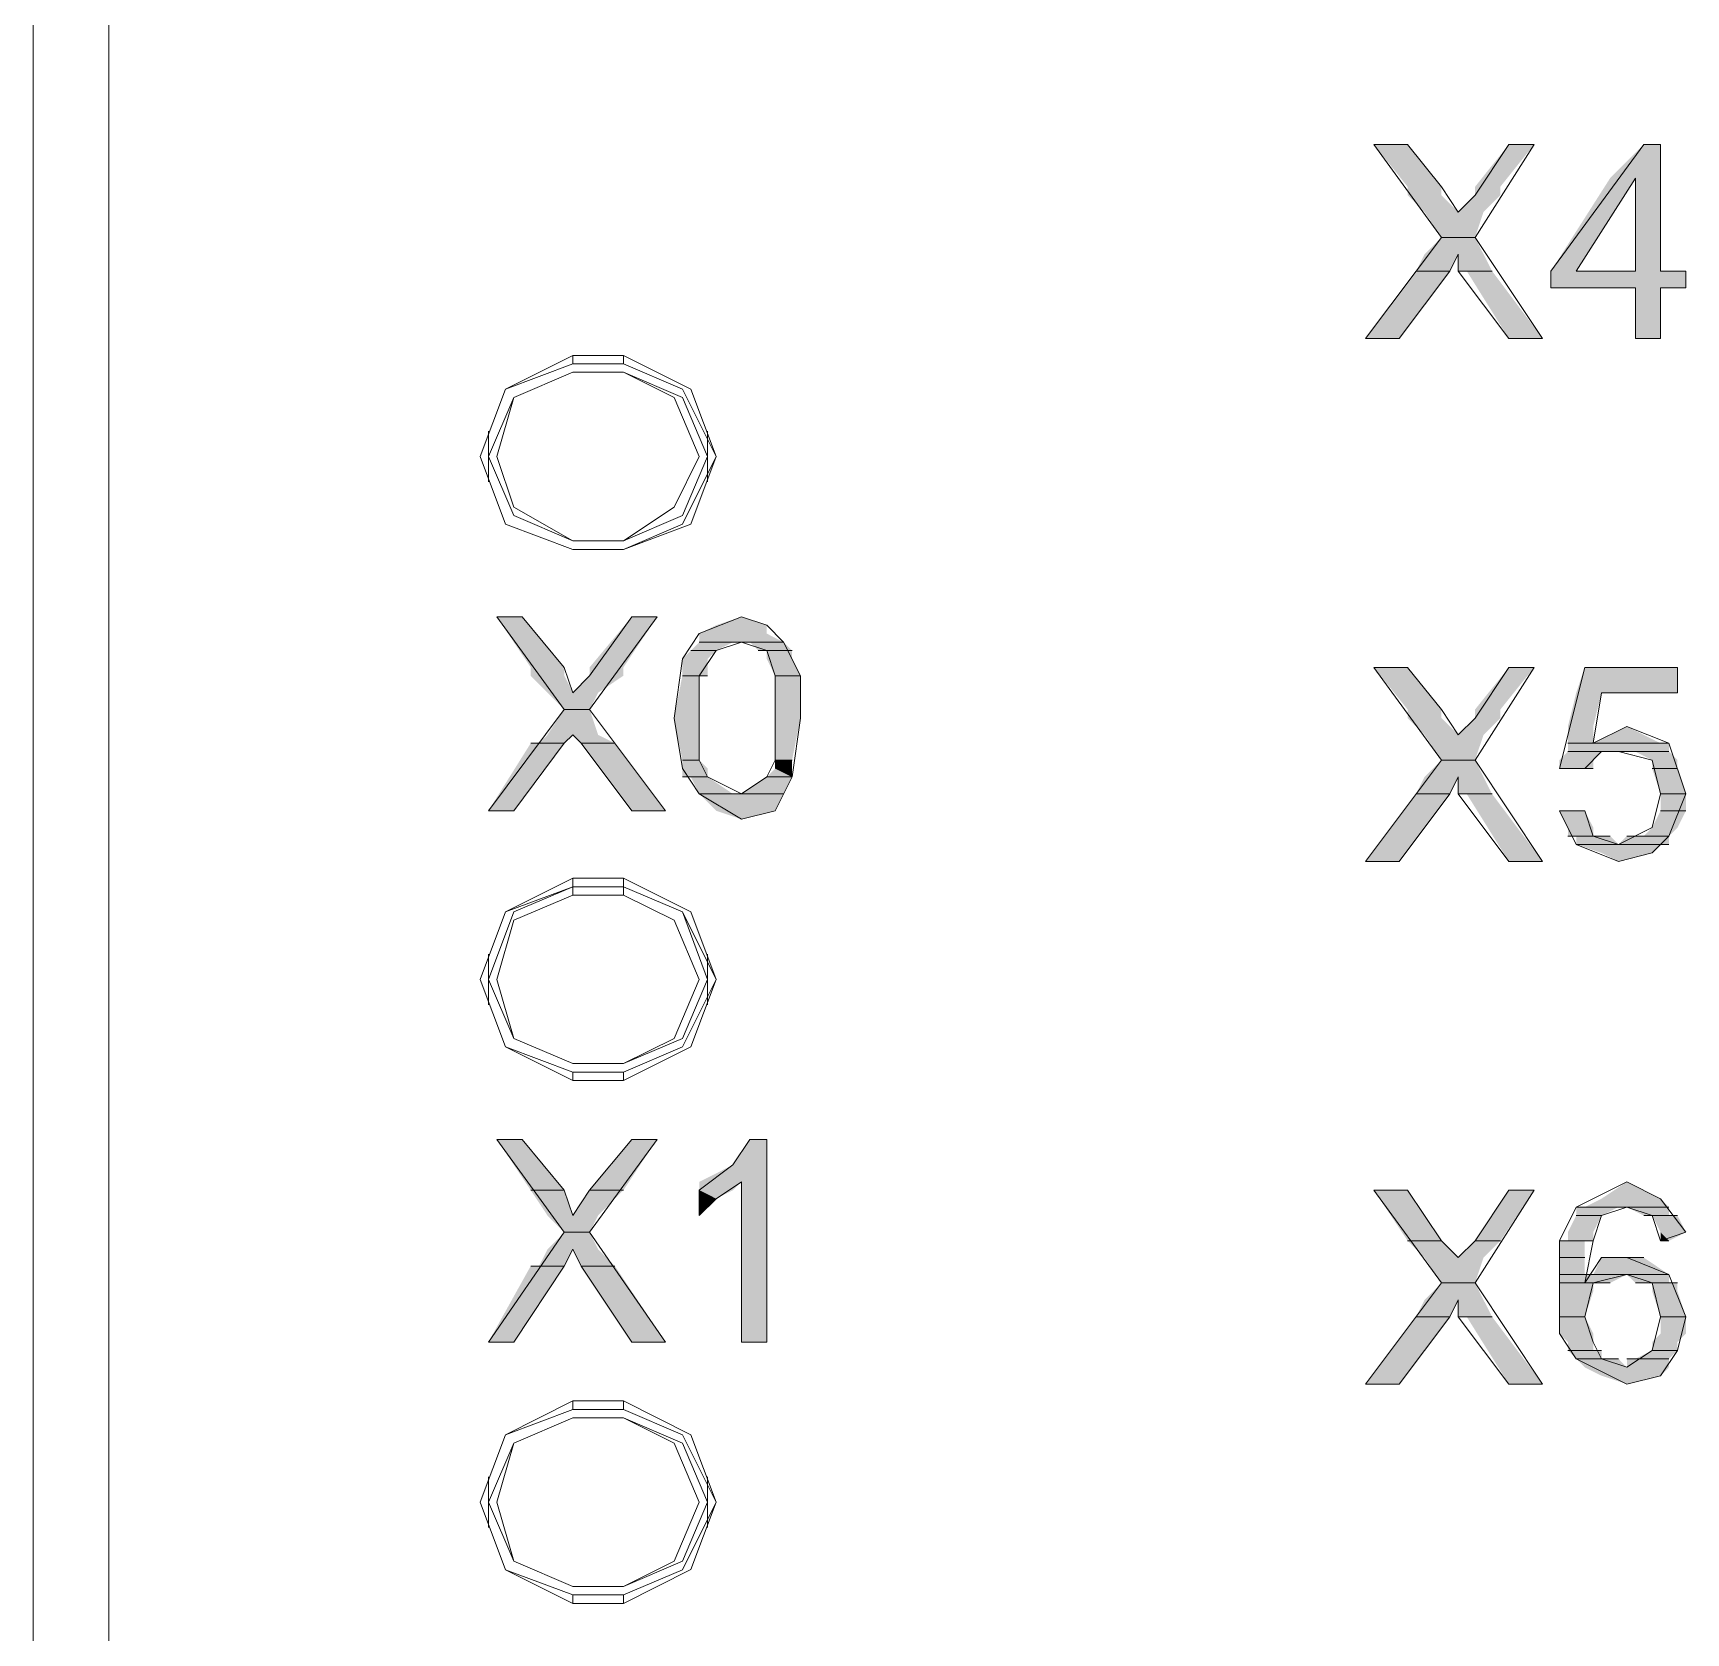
# Model space of a CAD drawing. Header units: millimetres. Extents: x -11 to 1219, y 0 to 1751.
# Drawn here: x 160.48 to 171.58, y 931.71 to 942.46 of the extents above; entities that cross this region are included whole.
import ezdxf

# ---------------------------------------------------------------- set-up
doc = ezdxf.new("R2010")
doc.units = ezdxf.units.MM
doc.header["$LTSCALE"] = 10
doc.layers.add('_MULTI_WIRE', color=9, linetype='CONTINUOUS')
doc.layers.add('PDF_Geometry', color=7, linetype='CONTINUOUS', true_color=0x151d1f)
doc.layers.add('PDF_Solid Fills', color=7, linetype='CONTINUOUS', true_color=0x070809)
doc.layers.get('_MULTI_WIRE').off()

# ---------------------------------------------------------------- blocks, each defined once
blk = doc.blocks.new('DVP-28SWS211R')
at = {"layer": 'PDF_Geometry', "color": 7, "lineweight": 9, "true_color": 0xffffff}
for p, q in [((0, 0), (0, -90.359)), ((-0.51, -0.453), (-0.51, -89.906)), ((8.498, -23), (8.724, -23)), ((8.724, -23), (8.498, -23)), ((8.724, -23), (8.498, -23)), ((8.498, -23), (8.951, -23.624)), ((8.951, -23.284), (8.724, -23)), ((9.177, -23.624), (9.574, -23)), ((9.404, -23), (9.177, -23.34)), ((9.404, -23), (9.574, -23)), ((9.574, -23), (9.404, -23)), ((9.574, -23), (9.404, -23)), ((10.311, -23), (9.687, -23.85)), ((10.311, -23), (10.424, -23)), ((10.424, -23), (10.311, -23)), ((10.424, -23), (10.311, -23)), ((10.424, -23.85), (10.424, -23)), ((9.064, -23.454), (8.951, -23.284)), ((9.857, -23.85), (10.254, -23.227)), ((10.254, -23.227), (10.254, -23.85)), ((9.177, -23.34), (9.064, -23.454)), ((8.951, -23.624), (8.441, -24.303)), ((8.951, -23.624), (9.177, -23.624)), ((9.177, -23.624), (8.951, -23.624)), ((8.951, -23.624), (9.177, -23.624)), ((9.177, -23.624), (8.951, -23.624)), ((9.631, -24.303), (9.177, -23.624)), ((9.008, -23.85), (9.064, -23.737)), ((9.064, -23.737), (9.064, -23.85)), ((8.668, -24.303), (9.008, -23.85)), ((8.781, -23.85), (9.008, -23.85)), ((9.008, -23.85), (8.781, -23.85)), ((8.781, -23.85), (9.008, -23.85)), ((9.008, -23.85), (8.781, -23.85)), ((9.064, -23.85), (9.291, -23.85)), ((9.291, -23.85), (9.064, -23.85)), ((9.064, -23.85), (9.291, -23.85)), ((9.291, -23.85), (9.064, -23.85)), ((9.064, -23.85), (9.404, -24.303)), ((9.687, -23.85), (9.687, -23.964)), ((9.857, -23.85), (10.254, -23.85)), ((10.254, -23.85), (9.857, -23.85)), ((10.254, -23.85), (9.857, -23.85)), ((10.424, -23.85), (10.594, -23.85)), ((10.594, -23.85), (10.424, -23.85)), ((10.594, -23.85), (10.424, -23.85)), ((10.594, -23.963), (10.594, -23.85)), ((9.687, -23.963), (10.254, -23.963)), ((10.254, -23.963), (9.687, -23.963)), ((9.687, -23.964), (10.254, -23.964)), ((10.254, -23.964), (10.254, -24.303)), ((10.424, -23.963), (10.594, -23.963)), ((10.594, -23.963), (10.424, -23.963)), ((10.424, -24.303), (10.424, -23.963)), ((10.424, -23.963), (10.594, -23.963)), ((8.441, -24.303), (8.668, -24.303)), ((8.668, -24.303), (8.441, -24.303)), ((8.441, -24.303), (8.668, -24.303)), ((9.404, -24.303), (9.631, -24.303)), ((9.631, -24.303), (9.404, -24.303)), ((9.404, -24.303), (9.631, -24.303)), ((10.254, -24.303), (10.424, -24.303)), ((10.424, -24.303), (10.254, -24.303)), ((10.254, -24.303), (10.424, -24.303)), ((2.663, -24.643), (3.116, -24.417)), ((3.116, -24.417), (3.116, -24.473)), ((3.116, -24.417), (3.456, -24.417)), ((3.456, -24.417), (3.456, -24.473)), ((3.909, -24.643), (3.456, -24.417)), ((3.116, -24.473), (2.663, -24.643)), ((2.719, -24.7), (3.116, -24.53)), ((3.116, -24.53), (2.719, -24.7)), ((3.456, -24.473), (3.116, -24.473)), ((3.116, -24.53), (3.116, -24.53)), ((3.116, -24.53), (3.456, -24.53)), ((3.456, -24.53), (3.116, -24.53)), ((3.456, -24.473), (3.852, -24.643)), ((3.456, -24.53), (3.456, -24.53)), ((3.456, -24.53), (3.796, -24.7)), ((3.852, -24.7), (3.456, -24.53)), ((2.493, -25.097), (2.663, -24.643)), ((2.663, -24.643), (2.493, -25.097)), ((3.852, -24.643), (4.079, -25.096)), ((4.079, -25.096), (3.909, -24.643)), ((2.719, -24.7), (2.549, -25.097)), ((2.606, -25.097), (2.719, -24.7)), ((3.796, -24.7), (3.966, -25.097)), ((4.022, -25.097), (3.852, -24.7)), ((2.549, -25.266), (2.549, -24.927)), ((4.022, -25.266), (4.022, -24.927)), ((2.663, -25.55), (2.493, -25.097)), ((2.493, -25.097), (2.663, -25.55)), ((2.549, -25.097), (2.719, -25.493)), ((2.719, -25.436), (2.606, -25.097)), ((3.966, -25.097), (3.796, -25.436)), ((4.079, -25.096), (3.852, -25.55)), ((3.852, -25.493), (4.022, -25.097)), ((3.909, -25.55), (4.079, -25.096)), ((3.116, -25.663), (2.719, -25.436)), ((2.719, -25.493), (3.116, -25.663)), ((3.796, -25.436), (3.456, -25.663)), ((3.456, -25.663), (3.852, -25.493)), ((3.116, -25.72), (2.663, -25.55)), ((2.663, -25.55), (3.116, -25.72)), ((3.852, -25.55), (3.456, -25.72)), ((3.456, -25.72), (3.909, -25.55)), ((3.116, -25.663), (3.116, -25.663)), ((3.456, -25.663), (3.116, -25.663)), ((3.116, -25.663), (3.456, -25.663)), ((3.116, -25.72), (3.116, -25.72)), ((3.456, -25.72), (3.116, -25.72)), ((3.116, -25.72), (3.456, -25.72)), ((3.456, -25.663), (3.456, -25.663)), ((3.456, -25.72), (3.456, -25.72)), ((2.606, -26.173), (2.776, -26.173)), ((2.776, -26.173), (2.606, -26.173)), ((2.776, -26.173), (2.606, -26.173)), ((2.606, -26.173), (3.059, -26.796)), ((3.059, -26.513), (2.776, -26.173)), ((3.229, -26.796), (3.682, -26.173)), ((3.512, -26.173), (3.229, -26.569)), ((3.512, -26.173), (3.682, -26.173)), ((3.682, -26.173), (3.512, -26.173)), ((3.682, -26.173), (3.512, -26.173)), ((4.249, -26.173), (3.966, -26.286)), ((4.419, -26.23), (4.249, -26.173)), ((3.966, -26.286), (3.852, -26.456)), ((4.532, -26.343), (4.419, -26.23)), ((3.909, -26.4), (4.079, -26.4)), ((4.079, -26.4), (3.909, -26.4)), ((3.909, -26.4), (4.079, -26.4)), ((4.079, -26.4), (3.909, -26.4)), ((3.966, -26.343), (4.192, -26.343)), ((4.192, -26.343), (3.966, -26.343)), ((3.966, -26.343), (4.249, -26.343)), ((4.192, -26.343), (3.966, -26.343)), ((3.966, -26.569), (4.079, -26.4)), ((4.079, -26.4), (4.249, -26.343)), ((4.249, -26.343), (4.192, -26.343)), ((4.249, -26.343), (4.532, -26.343)), ((4.532, -26.343), (4.249, -26.343)), ((4.249, -26.343), (4.532, -26.343)), ((4.532, -26.343), (4.249, -26.343)), ((4.249, -26.343), (4.419, -26.4)), ((4.362, -26.4), (4.589, -26.4)), ((4.589, -26.4), (4.362, -26.4)), ((4.362, -26.4), (4.589, -26.4)), ((4.589, -26.4), (4.362, -26.4)), ((4.419, -26.4), (4.475, -26.569)), ((4.645, -26.569), (4.532, -26.343)), ((3.116, -26.683), (3.059, -26.513)), ((3.852, -26.456), (3.796, -26.853)), ((8.498, -26.513), (8.724, -26.513)), ((8.724, -26.513), (8.498, -26.513)), ((8.724, -26.513), (8.498, -26.513)), ((8.498, -26.513), (8.951, -27.136)), ((8.951, -26.796), (8.724, -26.513)), ((9.177, -27.136), (9.574, -26.513)), ((9.404, -26.513), (9.177, -26.853)), ((9.404, -26.513), (9.574, -26.513)), ((9.574, -26.513), (9.404, -26.513)), ((9.574, -26.513), (9.404, -26.513)), ((9.914, -26.513), (9.744, -27.193)), ((9.914, -26.513), (10.537, -26.513)), ((10.537, -26.513), (9.914, -26.513)), ((10.537, -26.513), (9.914, -26.513)), ((10.537, -26.683), (10.537, -26.513)), ((3.229, -26.569), (3.116, -26.683)), ((3.852, -26.569), (3.966, -26.569)), ((3.966, -26.569), (3.852, -26.569)), ((3.852, -26.569), (4.022, -26.569)), ((3.966, -26.569), (3.852, -26.569)), ((3.852, -26.569), (3.966, -26.569)), ((3.966, -26.569), (3.852, -26.569)), ((3.852, -26.569), (3.966, -26.569)), ((3.966, -26.569), (3.852, -26.569)), ((4.022, -26.569), (3.966, -26.569)), ((3.966, -26.853), (3.966, -26.569)), ((4.475, -26.569), (4.645, -26.569)), ((4.645, -26.569), (4.475, -26.569)), ((4.475, -26.569), (4.645, -26.569)), ((4.645, -26.569), (4.475, -26.569)), ((4.475, -26.569), (4.645, -26.569)), ((4.645, -26.569), (4.475, -26.569)), ((4.475, -26.569), (4.645, -26.569)), ((4.645, -26.569), (4.475, -26.569)), ((4.475, -26.569), (4.475, -26.853)), ((4.645, -26.853), (4.645, -26.569)), ((9.971, -27.023), (10.027, -26.683)), ((10.027, -26.683), (10.537, -26.683)), ((10.537, -26.683), (10.027, -26.683)), ((10.027, -26.683), (10.537, -26.683)), ((3.059, -26.796), (2.549, -27.476)), ((3.059, -26.796), (3.229, -26.796)), ((3.229, -26.796), (3.059, -26.796)), ((3.059, -26.796), (3.229, -26.796)), ((3.229, -26.796), (3.059, -26.796)), ((3.739, -27.476), (3.229, -26.796)), ((3.796, -26.853), (3.852, -27.193)), ((3.966, -27.136), (3.966, -26.853)), ((4.475, -26.853), (4.475, -27.136)), ((4.589, -27.249), (4.645, -26.853)), ((9.064, -26.966), (8.951, -26.796)), ((9.177, -26.853), (9.064, -26.966)), ((3.059, -27.023), (3.116, -26.966)), ((3.116, -26.966), (3.172, -27.023)), ((10.197, -26.909), (9.971, -27.023)), ((10.48, -27.023), (10.197, -26.909)), ((2.719, -27.476), (3.059, -27.023)), ((2.889, -27.023), (2.833, -27.023)), ((2.833, -27.023), (3.059, -27.023)), ((3.059, -27.023), (2.889, -27.023)), ((2.889, -27.023), (3.059, -27.023)), ((3.059, -27.023), (2.889, -27.023)), ((3.172, -27.023), (3.399, -27.023)), ((3.399, -27.023), (3.172, -27.023)), ((3.172, -27.023), (3.399, -27.023)), ((3.399, -27.023), (3.172, -27.023)), ((3.172, -27.023), (3.512, -27.476)), ((9.801, -27.023), (10.48, -27.023)), ((10.48, -27.023), (9.801, -27.023)), ((9.801, -27.023), (10.48, -27.023)), ((10.48, -27.023), (9.801, -27.023)), ((9.801, -27.079), (10.027, -27.079)), ((10.027, -27.079), (9.801, -27.079)), ((9.801, -27.079), (10.141, -27.079)), ((10.027, -27.079), (9.801, -27.079)), ((9.914, -27.193), (10.027, -27.079)), ((10.141, -27.079), (10.027, -27.079)), ((10.027, -27.079), (10.141, -27.079)), ((10.141, -27.079), (10.48, -27.079)), ((10.48, -27.079), (10.141, -27.079)), ((10.141, -27.079), (10.48, -27.079)), ((10.48, -27.079), (10.141, -27.079)), ((10.141, -27.079), (10.367, -27.136)), ((10.594, -27.363), (10.48, -27.023)), ((3.852, -27.136), (3.966, -27.136)), ((3.966, -27.136), (3.852, -27.136)), ((3.852, -27.136), (3.966, -27.136)), ((3.966, -27.136), (3.852, -27.136)), ((3.852, -27.193), (3.966, -27.363)), ((4.022, -27.249), (3.966, -27.136)), ((4.475, -27.136), (4.419, -27.249)), ((4.475, -27.136), (4.589, -27.136)), ((4.589, -27.136), (4.475, -27.136)), ((4.475, -27.136), (4.589, -27.136)), ((4.589, -27.136), (4.475, -27.136)), ((8.951, -27.136), (8.441, -27.816)), ((8.951, -27.136), (9.177, -27.136)), ((9.177, -27.136), (8.951, -27.136)), ((8.951, -27.136), (9.177, -27.136)), ((9.177, -27.136), (8.951, -27.136)), ((9.631, -27.816), (9.177, -27.136)), ((9.744, -27.193), (9.971, -27.193)), ((9.914, -27.193), (9.744, -27.193)), ((9.744, -27.193), (9.914, -27.193)), ((9.971, -27.193), (9.914, -27.193)), ((10.367, -27.136), (10.424, -27.363)), ((10.367, -27.193), (10.537, -27.193)), ((10.537, -27.193), (10.367, -27.193)), ((10.367, -27.193), (10.537, -27.193)), ((10.537, -27.193), (10.367, -27.193)), ((3.852, -27.249), (4.022, -27.249)), ((4.022, -27.249), (3.852, -27.249)), ((3.852, -27.249), (4.022, -27.249)), ((4.022, -27.249), (3.852, -27.249)), ((3.909, -27.249), (4.022, -27.249)), ((4.022, -27.249), (3.909, -27.249)), ((3.909, -27.249), (4.022, -27.249)), ((4.022, -27.249), (3.909, -27.249)), ((4.249, -27.363), (4.022, -27.249)), ((4.419, -27.249), (4.249, -27.363)), ((4.419, -27.249), (4.589, -27.249)), ((4.589, -27.249), (4.419, -27.249)), ((4.419, -27.249), (4.589, -27.249)), ((4.589, -27.249), (4.419, -27.249)), ((4.419, -27.249), (4.589, -27.249)), ((4.589, -27.249), (4.419, -27.249)), ((4.419, -27.249), (4.589, -27.249)), ((4.589, -27.249), (4.419, -27.249)), ((4.475, -27.476), (4.589, -27.249)), ((9.008, -27.363), (9.064, -27.249)), ((9.064, -27.249), (9.064, -27.363)), ((3.966, -27.363), (4.249, -27.363)), ((4.249, -27.363), (3.966, -27.363)), ((3.966, -27.363), (4.249, -27.363)), ((4.249, -27.363), (3.966, -27.363)), ((3.966, -27.363), (4.249, -27.533)), ((4.249, -27.363), (4.532, -27.363)), ((4.532, -27.363), (4.249, -27.363)), ((4.249, -27.363), (4.532, -27.363)), ((4.532, -27.363), (4.249, -27.363)), ((8.668, -27.816), (9.008, -27.363)), ((8.781, -27.363), (9.008, -27.363)), ((9.008, -27.363), (8.781, -27.363)), ((8.781, -27.363), (9.008, -27.363)), ((9.008, -27.363), (8.781, -27.363)), ((9.064, -27.363), (9.291, -27.363)), ((9.291, -27.363), (9.064, -27.363)), ((9.064, -27.363), (9.291, -27.363)), ((9.291, -27.363), (9.064, -27.363)), ((9.064, -27.363), (9.404, -27.816)), ((10.424, -27.363), (10.367, -27.589)), ((10.424, -27.363), (10.594, -27.363)), ((10.594, -27.363), (10.424, -27.363)), ((10.424, -27.363), (10.594, -27.363)), ((10.594, -27.363), (10.424, -27.363)), ((10.48, -27.646), (10.594, -27.363)), ((2.549, -27.476), (2.719, -27.476)), ((2.719, -27.476), (2.549, -27.476)), ((2.549, -27.476), (2.719, -27.476)), ((3.512, -27.476), (3.739, -27.476)), ((3.739, -27.476), (3.512, -27.476)), ((3.512, -27.476), (3.739, -27.476)), ((4.249, -27.533), (4.475, -27.476)), ((9.914, -27.476), (9.744, -27.476)), ((9.744, -27.476), (9.914, -27.476)), ((9.914, -27.476), (9.744, -27.476)), ((9.744, -27.476), (9.857, -27.702)), ((9.914, -27.476), (9.914, -27.476)), ((9.971, -27.646), (9.914, -27.476)), ((10.424, -27.476), (10.594, -27.476)), ((10.594, -27.476), (10.424, -27.476)), ((10.424, -27.476), (10.594, -27.476)), ((10.594, -27.476), (10.424, -27.476)), ((9.801, -27.646), (10.084, -27.646)), ((10.084, -27.646), (9.801, -27.646)), ((9.801, -27.646), (10.084, -27.646)), ((10.084, -27.646), (9.801, -27.646)), ((10.141, -27.702), (9.971, -27.646)), ((10.367, -27.589), (10.141, -27.702)), ((10.311, -27.646), (10.197, -27.646)), ((10.197, -27.646), (10.48, -27.646)), ((10.48, -27.646), (10.311, -27.646)), ((10.311, -27.646), (10.48, -27.646)), ((10.48, -27.646), (10.311, -27.646)), ((10.367, -27.759), (10.48, -27.646)), ((9.857, -27.702), (10.424, -27.702)), ((10.424, -27.702), (9.857, -27.702)), ((9.857, -27.702), (10.48, -27.702)), ((10.424, -27.702), (9.857, -27.702)), ((9.857, -27.702), (10.141, -27.816)), ((10.141, -27.816), (10.367, -27.759)), ((10.48, -27.702), (10.424, -27.702)), ((8.441, -27.816), (8.668, -27.816)), ((8.668, -27.816), (8.441, -27.816)), ((8.441, -27.816), (8.668, -27.816)), ((9.404, -27.816), (9.631, -27.816)), ((9.631, -27.816), (9.404, -27.816)), ((9.404, -27.816), (9.631, -27.816)), ((2.663, -28.156), (3.116, -27.929)), ((3.116, -27.929), (3.116, -27.986)), ((3.116, -27.929), (3.456, -27.929)), ((3.456, -27.929), (3.456, -27.986)), ((3.456, -27.929), (3.909, -28.156)), ((2.663, -28.156), (3.116, -27.986)), ((3.116, -27.986), (2.719, -28.156)), ((3.116, -28.042), (2.719, -28.212)), ((3.116, -27.986), (3.116, -28.042)), ((3.456, -27.986), (3.116, -27.986)), ((3.116, -27.986), (3.456, -27.986)), ((3.456, -28.042), (3.116, -28.042)), ((3.456, -27.986), (3.456, -28.042)), ((3.852, -28.156), (3.456, -27.986)), ((3.852, -28.156), (3.456, -27.986)), ((3.456, -28.042), (3.796, -28.212)), ((2.493, -28.609), (2.663, -28.156)), ((2.493, -28.609), (2.663, -28.156)), ((2.719, -28.156), (2.549, -28.609)), ((4.079, -28.609), (3.852, -28.156)), ((4.022, -28.609), (3.852, -28.156)), ((3.909, -28.156), (4.079, -28.609)), ((2.719, -28.212), (2.606, -28.609)), ((3.796, -28.212), (3.966, -28.609)), ((2.549, -28.779), (2.549, -28.439)), ((4.022, -28.779), (4.022, -28.439)), ((2.663, -29.062), (2.493, -28.609)), ((2.663, -29.062), (2.493, -28.609)), ((2.549, -28.609), (2.719, -29.005)), ((2.606, -28.609), (2.719, -29.005)), ((3.966, -28.609), (3.796, -29.005)), ((3.852, -29.062), (4.079, -28.609)), ((3.852, -29.005), (4.022, -28.609)), ((4.079, -28.609), (3.909, -29.062)), ((3.116, -29.232), (2.663, -29.062)), ((3.116, -29.289), (2.663, -29.062)), ((2.719, -29.005), (3.116, -29.175)), ((2.719, -29.005), (3.116, -29.175)), ((3.796, -29.005), (3.456, -29.175)), ((3.456, -29.175), (3.852, -29.005)), ((3.909, -29.062), (3.456, -29.289)), ((3.456, -29.232), (3.852, -29.062)), ((3.116, -29.175), (3.116, -29.175)), ((3.456, -29.175), (3.116, -29.175)), ((3.116, -29.175), (3.456, -29.175)), ((3.456, -29.175), (3.456, -29.175)), ((3.116, -29.289), (3.116, -29.232)), ((3.116, -29.232), (3.456, -29.232)), ((3.456, -29.289), (3.116, -29.289)), ((3.456, -29.289), (3.456, -29.232)), ((2.606, -29.685), (2.776, -29.685)), ((2.776, -29.685), (2.606, -29.685)), ((2.776, -29.685), (2.606, -29.685)), ((2.606, -29.685), (3.059, -30.308)), ((3.059, -30.025), (2.776, -29.685)), ((3.229, -30.308), (3.682, -29.685)), ((3.512, -29.685), (3.229, -30.025)), ((3.512, -29.685), (3.682, -29.685)), ((3.682, -29.685), (3.512, -29.685)), ((3.682, -29.685), (3.512, -29.685)), ((4.305, -29.685), (4.192, -29.855)), ((4.305, -29.685), (4.419, -29.685)), ((4.419, -29.685), (4.305, -29.685)), ((4.419, -29.685), (4.305, -29.685)), ((4.419, -31.045), (4.419, -29.685)), ((4.192, -29.855), (3.966, -30.025)), ((4.079, -30.082), (4.249, -29.969)), ((4.249, -29.969), (4.249, -31.045)), ((10.197, -29.969), (9.857, -30.139)), ((10.424, -30.082), (10.197, -29.969)), ((2.833, -30.025), (3.059, -30.025)), ((3.059, -30.025), (2.833, -30.025)), ((2.833, -30.025), (3.059, -30.025)), ((3.059, -30.025), (2.833, -30.025)), ((3.116, -30.195), (3.059, -30.025)), ((3.229, -30.025), (3.116, -30.195)), ((3.229, -30.025), (3.456, -30.025)), ((3.456, -30.025), (3.229, -30.025)), ((3.229, -30.025), (3.456, -30.025)), ((3.456, -30.025), (3.229, -30.025)), ((3.966, -30.025), (3.966, -30.195)), ((3.966, -30.195), (4.079, -30.082)), ((8.498, -30.025), (8.724, -30.025)), ((8.724, -30.025), (8.498, -30.025)), ((8.724, -30.025), (8.498, -30.025)), ((8.498, -30.025), (8.951, -30.648)), ((8.951, -30.365), (8.724, -30.025)), ((9.177, -30.648), (9.574, -30.025)), ((9.404, -30.025), (9.177, -30.365)), ((9.404, -30.025), (9.574, -30.025)), ((9.574, -30.025), (9.404, -30.025)), ((9.574, -30.025), (9.404, -30.025)), ((10.594, -30.308), (10.424, -30.082)), ((9.857, -30.139), (9.744, -30.365)), ((9.914, -30.139), (9.857, -30.139)), ((9.857, -30.139), (10.141, -30.139)), ((9.857, -30.195), (10.027, -30.195)), ((10.027, -30.195), (9.857, -30.195)), ((9.857, -30.195), (10.027, -30.195)), ((10.027, -30.195), (9.857, -30.195)), ((10.141, -30.139), (9.914, -30.139)), ((9.914, -30.139), (10.197, -30.139)), ((10.141, -30.139), (9.914, -30.139)), ((9.971, -30.365), (10.027, -30.195)), ((10.027, -30.195), (10.197, -30.139)), ((10.197, -30.139), (10.141, -30.139)), ((10.197, -30.139), (10.48, -30.139)), ((10.48, -30.139), (10.197, -30.139)), ((10.197, -30.139), (10.48, -30.139)), ((10.48, -30.139), (10.197, -30.139)), ((10.197, -30.139), (10.367, -30.195)), ((10.311, -30.195), (10.537, -30.195)), ((10.537, -30.195), (10.311, -30.195)), ((10.311, -30.195), (10.537, -30.195)), ((10.537, -30.195), (10.311, -30.195)), ((10.367, -30.195), (10.424, -30.365)), ((3.059, -30.308), (2.549, -31.045)), ((3.059, -30.308), (3.229, -30.308)), ((3.229, -30.308), (3.059, -30.308)), ((3.059, -30.308), (3.229, -30.308)), ((3.229, -30.308), (3.059, -30.308)), ((3.739, -31.045), (3.229, -30.308)), ((10.424, -30.365), (10.594, -30.308)), ((3.059, -30.535), (3.116, -30.422)), ((3.116, -30.422), (3.172, -30.535)), ((8.724, -30.365), (8.951, -30.365)), ((8.951, -30.365), (8.724, -30.365)), ((8.724, -30.365), (8.951, -30.365)), ((8.951, -30.365), (8.724, -30.365)), ((9.064, -30.478), (8.951, -30.365)), ((9.177, -30.365), (9.064, -30.478)), ((9.177, -30.365), (9.347, -30.365)), ((9.347, -30.365), (9.177, -30.365)), ((9.177, -30.365), (9.347, -30.365)), ((9.347, -30.365), (9.177, -30.365)), ((9.801, -30.365), (9.744, -30.365)), ((9.744, -30.365), (9.914, -30.365)), ((9.744, -30.365), (9.744, -30.705)), ((9.801, -30.365), (9.971, -30.365)), ((9.971, -30.365), (9.801, -30.365)), ((9.801, -30.365), (9.971, -30.365)), ((9.971, -30.365), (9.801, -30.365)), ((9.914, -30.365), (9.801, -30.365)), ((9.801, -30.365), (9.971, -30.365)), ((9.914, -30.365), (9.801, -30.365)), ((9.971, -30.365), (9.914, -30.365)), ((9.914, -30.648), (9.971, -30.365)), ((10.424, -30.365), (10.48, -30.365)), ((10.48, -30.365), (10.424, -30.365)), ((2.719, -31.045), (3.059, -30.535)), ((2.889, -30.535), (2.833, -30.535)), ((2.833, -30.535), (3.059, -30.535)), ((3.059, -30.535), (2.889, -30.535)), ((2.889, -30.535), (3.059, -30.535)), ((3.059, -30.535), (2.889, -30.535)), ((3.172, -30.535), (3.399, -30.535)), ((3.399, -30.535), (3.172, -30.535)), ((3.172, -30.535), (3.399, -30.535)), ((3.399, -30.535), (3.172, -30.535)), ((3.172, -30.535), (3.512, -31.045)), ((9.744, -30.478), (9.914, -30.478)), ((9.914, -30.478), (9.744, -30.478)), ((9.744, -30.478), (9.914, -30.478)), ((9.914, -30.478), (9.744, -30.478)), ((10.027, -30.478), (9.914, -30.648)), ((10.197, -30.478), (10.027, -30.478)), ((10.027, -30.478), (10.311, -30.478)), ((10.197, -30.478), (10.027, -30.478)), ((10.311, -30.478), (10.197, -30.478)), ((10.48, -30.592), (10.197, -30.478)), ((9.744, -30.592), (9.914, -30.592)), ((9.914, -30.592), (9.744, -30.592)), ((9.744, -30.592), (9.914, -30.592)), ((9.914, -30.592), (9.744, -30.592)), ((9.971, -30.592), (9.914, -30.592)), ((9.914, -30.592), (10.48, -30.592)), ((10.48, -30.592), (9.971, -30.592)), ((9.971, -30.592), (10.48, -30.592)), ((10.48, -30.592), (9.971, -30.592)), ((9.971, -30.648), (10.197, -30.592)), ((10.197, -30.592), (10.367, -30.648)), ((10.594, -30.875), (10.48, -30.592)), ((8.951, -30.648), (8.441, -31.328)), ((8.951, -30.648), (9.177, -30.648)), ((9.177, -30.648), (8.951, -30.648)), ((8.951, -30.648), (9.177, -30.648)), ((9.177, -30.648), (8.951, -30.648)), ((9.631, -31.328), (9.177, -30.648)), ((9.744, -30.648), (9.971, -30.648)), ((9.971, -30.648), (9.744, -30.648)), ((9.744, -30.648), (10.084, -30.648)), ((9.971, -30.648), (9.744, -30.648)), ((9.744, -30.648), (9.971, -30.648)), ((9.971, -30.648), (9.744, -30.648)), ((9.744, -30.648), (9.971, -30.648)), ((9.971, -30.648), (9.744, -30.648)), ((9.744, -30.705), (9.744, -30.988)), ((9.914, -30.875), (9.971, -30.648)), ((10.084, -30.648), (9.971, -30.648)), ((10.254, -30.648), (10.537, -30.648)), ((10.537, -30.648), (10.254, -30.648)), ((10.254, -30.648), (10.537, -30.648)), ((10.537, -30.648), (10.254, -30.648)), ((10.367, -30.648), (10.537, -30.648)), ((10.537, -30.648), (10.367, -30.648)), ((10.367, -30.648), (10.537, -30.648)), ((10.537, -30.648), (10.367, -30.648)), ((10.367, -30.648), (10.424, -30.875)), ((9.008, -30.875), (9.064, -30.762)), ((9.064, -30.762), (9.064, -30.875)), ((8.668, -31.328), (9.008, -30.875)), ((8.781, -30.875), (9.008, -30.875)), ((9.008, -30.875), (8.781, -30.875)), ((8.781, -30.875), (9.008, -30.875)), ((9.008, -30.875), (8.781, -30.875)), ((9.064, -30.875), (9.291, -30.875)), ((9.291, -30.875), (9.064, -30.875)), ((9.064, -30.875), (9.291, -30.875)), ((9.291, -30.875), (9.064, -30.875)), ((9.064, -30.875), (9.404, -31.328)), ((9.744, -30.875), (9.914, -30.875)), ((9.914, -30.875), (9.744, -30.875)), ((9.744, -30.875), (9.914, -30.875)), ((9.914, -30.875), (9.744, -30.875)), ((9.971, -31.045), (9.914, -30.875)), ((10.424, -30.875), (10.367, -31.102)), ((10.424, -30.875), (10.594, -30.875)), ((10.594, -30.875), (10.424, -30.875)), ((10.424, -30.875), (10.594, -30.875)), ((10.594, -30.875), (10.424, -30.875)), ((10.537, -31.102), (10.594, -30.875)), ((2.549, -31.045), (2.719, -31.045)), ((2.719, -31.045), (2.549, -31.045)), ((2.549, -31.045), (2.719, -31.045)), ((3.512, -31.045), (3.739, -31.045)), ((3.739, -31.045), (3.512, -31.045)), ((3.512, -31.045), (3.739, -31.045)), ((4.249, -31.045), (4.419, -31.045)), ((4.419, -31.045), (4.249, -31.045)), ((4.249, -31.045), (4.419, -31.045)), ((9.744, -30.988), (9.857, -31.158)), ((10.027, -31.158), (9.971, -31.045)), ((9.801, -31.102), (10.027, -31.102)), ((10.027, -31.102), (9.801, -31.102)), ((9.801, -31.102), (10.027, -31.102)), ((10.027, -31.102), (9.801, -31.102)), ((9.857, -31.158), (10.141, -31.158)), ((10.141, -31.158), (9.857, -31.158)), ((9.857, -31.158), (10.141, -31.158)), ((10.141, -31.158), (9.857, -31.158)), ((9.857, -31.158), (10.197, -31.328)), ((10.197, -31.215), (10.027, -31.158)), ((10.367, -31.102), (10.197, -31.215)), ((10.254, -31.158), (10.197, -31.158)), ((10.197, -31.158), (10.48, -31.158)), ((10.48, -31.158), (10.254, -31.158)), ((10.254, -31.158), (10.48, -31.158)), ((10.48, -31.158), (10.254, -31.158)), ((10.367, -31.102), (10.537, -31.102)), ((10.537, -31.102), (10.367, -31.102)), ((10.367, -31.102), (10.537, -31.102)), ((10.537, -31.102), (10.367, -31.102)), ((10.424, -31.272), (10.537, -31.102)), ((10.197, -31.328), (10.424, -31.272)), ((8.441, -31.328), (8.668, -31.328)), ((8.668, -31.328), (8.441, -31.328)), ((8.441, -31.328), (8.668, -31.328)), ((9.404, -31.328), (9.631, -31.328)), ((9.631, -31.328), (9.404, -31.328)), ((9.404, -31.328), (9.631, -31.328)), ((2.663, -31.668), (3.116, -31.441)), ((3.116, -31.498), (2.663, -31.668)), ((3.116, -31.441), (3.116, -31.498)), ((3.116, -31.441), (3.456, -31.441)), ((3.456, -31.498), (3.116, -31.498)), ((3.456, -31.441), (3.456, -31.498)), ((3.456, -31.441), (3.909, -31.668)), ((3.852, -31.668), (3.456, -31.498)), ((2.719, -31.725), (3.116, -31.555)), ((3.116, -31.555), (2.719, -31.725)), ((3.116, -31.555), (3.116, -31.555)), ((3.116, -31.555), (3.456, -31.555)), ((3.456, -31.555), (3.116, -31.555)), ((3.456, -31.555), (3.456, -31.555)), ((3.456, -31.555), (3.796, -31.725)), ((3.852, -31.725), (3.456, -31.555)), ((2.493, -32.121), (2.663, -31.668)), ((2.663, -31.668), (2.493, -32.121)), ((2.719, -31.725), (2.549, -32.121)), ((2.606, -32.121), (2.719, -31.725)), ((3.796, -31.725), (3.966, -32.121)), ((4.079, -32.121), (3.852, -31.668)), ((4.022, -32.121), (3.852, -31.725)), ((3.909, -31.668), (4.079, -32.121)), ((2.549, -32.291), (2.549, -31.951)), ((4.022, -32.291), (4.022, -31.951)), ((2.663, -32.575), (2.493, -32.121)), ((2.493, -32.121), (2.663, -32.575)), ((2.549, -32.121), (2.719, -32.518)), ((2.719, -32.518), (2.606, -32.121)), ((3.966, -32.121), (3.796, -32.518)), ((3.852, -32.575), (4.079, -32.121)), ((3.852, -32.518), (4.022, -32.121)), ((4.079, -32.121), (3.909, -32.574)), ((3.116, -32.688), (2.719, -32.518)), ((2.719, -32.518), (3.116, -32.688)), ((3.796, -32.518), (3.456, -32.688)), ((3.456, -32.688), (3.852, -32.518)), ((3.116, -32.801), (2.663, -32.575)), ((2.663, -32.575), (3.116, -32.744)), ((3.909, -32.574), (3.456, -32.801)), ((3.456, -32.744), (3.852, -32.575)), ((3.116, -32.688), (3.116, -32.688)), ((3.456, -32.688), (3.116, -32.688)), ((3.116, -32.688), (3.456, -32.688)), ((3.116, -32.801), (3.116, -32.744)), ((3.116, -32.744), (3.456, -32.744)), ((3.456, -32.688), (3.456, -32.688)), ((3.456, -32.801), (3.456, -32.744)), ((3.456, -32.801), (3.116, -32.801))]:
    blk.add_line(p, q, dxfattribs=at)
at = {"layer": 'PDF_Solid Fills', "color": 7, "lineweight": 9, "true_color": 0xffffff, "transparency": 33554559}
for points in [[(8.498, -23), (8.724, -23.284), (8.951, -23.284)], [(8.498, -23), (8.724, -23), (8.951, -23.284)], [(9.404, -23), (9.177, -23.284), (9.347, -23.284)], [(9.404, -23), (9.574, -23), (9.347, -23.284)], [(10.311, -23), (10.084, -23.227), (10.424, -23.227)], [(10.311, -23), (10.424, -23), (10.424, -23.227)], [(8.724, -23.284), (8.724, -23.34), (8.951, -23.34)], [(8.724, -23.284), (8.951, -23.284), (8.951, -23.34)], [(9.177, -23.284), (9.177, -23.34), (9.347, -23.34)], [(9.177, -23.284), (9.347, -23.284), (9.347, -23.34)], [(10.084, -23.227), (9.687, -23.85), (9.857, -23.85)], [(10.084, -23.227), (10.254, -23.227), (9.857, -23.85)], [(10.254, -23.227), (10.254, -23.85), (10.424, -23.85)], [(10.254, -23.227), (10.424, -23.227), (10.424, -23.85)], [(8.724, -23.34), (8.838, -23.454), (9.064, -23.454)], [(8.724, -23.34), (8.951, -23.34), (9.064, -23.454)], [(9.177, -23.34), (9.064, -23.454), (9.234, -23.454)], [(9.177, -23.34), (9.347, -23.34), (9.234, -23.454)], [(8.838, -23.454), (8.951, -23.624), (9.177, -23.624)], [(8.838, -23.454), (9.234, -23.454), (9.177, -23.624)], [(8.951, -23.624), (8.838, -23.737), (9.234, -23.737)], [(8.951, -23.624), (9.177, -23.624), (9.234, -23.737)], [(8.838, -23.737), (8.781, -23.85), (9.008, -23.85)], [(8.838, -23.737), (9.064, -23.737), (9.008, -23.85)], [(9.064, -23.737), (9.064, -23.85), (9.291, -23.85)], [(9.064, -23.737), (9.234, -23.737), (9.291, -23.85)], [(8.781, -23.85), (8.441, -24.303), (8.668, -24.303)], [(8.781, -23.85), (9.008, -23.85), (8.668, -24.303)], [(9.121, -23.85), (9.404, -24.303), (9.631, -24.303)], [(9.121, -23.85), (9.291, -23.85), (9.631, -24.303)], [(9.687, -23.85), (9.687, -23.963), (10.594, -23.963)], [(9.687, -23.85), (10.594, -23.85), (10.594, -23.963)], [(10.254, -23.963), (10.254, -24.303), (10.424, -24.303)], [(10.254, -23.963), (10.424, -23.963), (10.424, -24.303)], [(2.606, -26.173), (2.833, -26.513), (3.059, -26.513)], [(2.606, -26.173), (2.776, -26.173), (3.059, -26.513)], [(3.512, -26.173), (3.229, -26.513), (3.456, -26.513)], [(3.512, -26.173), (3.682, -26.173), (3.456, -26.513)], [(4.249, -26.173), (4.079, -26.23), (4.419, -26.23)], [(4.079, -26.23), (3.966, -26.286), (4.419, -26.286)], [(3.966, -26.286), (3.966, -26.343), (4.532, -26.343)], [(3.966, -26.286), (4.419, -26.286), (4.532, -26.343)], [(4.079, -26.23), (4.419, -26.23), (4.419, -26.286)], [(3.909, -26.4), (3.852, -26.456), (4.022, -26.456)], [(3.966, -26.343), (3.909, -26.4), (4.079, -26.4)], [(3.909, -26.4), (4.079, -26.4), (4.022, -26.456)], [(3.966, -26.343), (4.192, -26.343), (4.079, -26.4)], [(4.305, -26.343), (4.362, -26.4), (4.589, -26.4)], [(4.305, -26.343), (4.532, -26.343), (4.589, -26.4)], [(4.419, -26.4), (4.419, -26.456), (4.589, -26.456)], [(4.419, -26.4), (4.589, -26.4), (4.589, -26.456)], [(2.833, -26.513), (2.833, -26.569), (3.059, -26.569)], [(2.833, -26.513), (3.059, -26.513), (3.059, -26.569)], [(3.229, -26.513), (3.229, -26.569), (3.456, -26.569)], [(3.229, -26.513), (3.456, -26.513), (3.456, -26.569)], [(3.852, -26.456), (3.852, -26.569), (4.022, -26.569)], [(3.852, -26.456), (4.022, -26.456), (4.022, -26.569)], [(4.419, -26.456), (4.475, -26.569), (4.645, -26.569)], [(4.419, -26.456), (4.589, -26.456), (4.645, -26.569)], [(8.498, -26.513), (8.724, -26.796), (8.951, -26.796)], [(8.498, -26.513), (8.724, -26.513), (8.951, -26.796)], [(9.404, -26.513), (9.177, -26.796), (9.347, -26.796)], [(9.404, -26.513), (9.574, -26.513), (9.347, -26.796)], [(9.914, -26.513), (9.857, -26.683), (10.537, -26.683)], [(9.914, -26.513), (10.537, -26.513), (10.537, -26.683)], [(2.833, -26.569), (2.946, -26.683), (3.116, -26.683)], [(2.833, -26.569), (3.059, -26.569), (3.116, -26.683)], [(3.229, -26.569), (3.116, -26.683), (3.286, -26.683)], [(3.229, -26.569), (3.456, -26.569), (3.286, -26.683)], [(3.852, -26.569), (3.796, -26.853), (3.966, -26.853)], [(3.852, -26.569), (3.966, -26.569), (3.966, -26.853)], [(4.475, -26.569), (4.475, -26.853), (4.645, -26.853)], [(4.475, -26.569), (4.645, -26.569), (4.645, -26.853)], [(2.946, -26.683), (3.059, -26.796), (3.229, -26.796)], [(2.946, -26.683), (3.286, -26.683), (3.229, -26.796)], [(9.857, -26.683), (9.801, -26.909), (9.971, -26.909)], [(9.857, -26.683), (10.027, -26.683), (9.971, -26.909)], [(3.059, -26.796), (2.946, -26.966), (3.286, -26.966)], [(3.059, -26.796), (3.229, -26.796), (3.286, -26.966)], [(3.796, -26.853), (3.852, -27.136), (3.966, -27.136)], [(3.796, -26.853), (3.966, -26.853), (3.966, -27.136)], [(4.475, -26.853), (4.475, -27.136), (4.589, -27.136)], [(4.475, -26.853), (4.645, -26.853), (4.589, -27.136)], [(8.724, -26.796), (8.724, -26.853), (8.951, -26.853)], [(8.724, -26.796), (8.951, -26.796), (8.951, -26.853)], [(8.724, -26.853), (8.838, -26.966), (9.064, -26.966)], [(8.724, -26.853), (8.951, -26.853), (9.064, -26.966)], [(9.177, -26.853), (9.064, -26.966), (9.234, -26.966)], [(9.177, -26.796), (9.177, -26.853), (9.347, -26.853)], [(9.177, -26.796), (9.347, -26.796), (9.347, -26.853)], [(9.177, -26.853), (9.347, -26.853), (9.234, -26.966)], [(2.946, -26.966), (2.889, -27.023), (3.059, -27.023)], [(2.946, -26.966), (3.116, -26.966), (3.059, -27.023)], [(3.116, -26.966), (3.172, -27.023), (3.399, -27.023)], [(3.116, -26.966), (3.286, -26.966), (3.399, -27.023)], [(8.838, -26.966), (8.951, -27.136), (9.177, -27.136)], [(8.838, -26.966), (9.234, -26.966), (9.177, -27.136)], [(9.801, -26.909), (9.801, -27.023), (9.971, -27.023)], [(9.801, -26.909), (9.971, -26.909), (9.971, -27.023)], [(10.197, -26.909), (9.971, -27.023), (10.424, -27.023)], [(2.833, -27.023), (2.549, -27.476), (2.719, -27.476)], [(2.833, -27.023), (3.059, -27.023), (2.719, -27.476)], [(3.172, -27.023), (3.512, -27.476), (3.739, -27.476)], [(3.172, -27.023), (3.399, -27.023), (3.739, -27.476)], [(9.801, -27.079), (9.744, -27.136), (9.971, -27.136)], [(9.801, -27.023), (9.801, -27.079), (10.48, -27.079)], [(9.801, -27.023), (10.48, -27.023), (10.48, -27.079)], [(9.801, -27.079), (10.027, -27.079), (9.971, -27.136)], [(10.254, -27.079), (10.367, -27.136), (10.537, -27.136)], [(10.254, -27.079), (10.48, -27.079), (10.537, -27.136)], [(3.852, -27.136), (3.852, -27.193), (4.022, -27.193)], [(3.852, -27.136), (3.966, -27.136), (4.022, -27.193)], [(3.852, -27.193), (3.852, -27.249), (4.022, -27.249)], [(3.852, -27.193), (4.022, -27.193), (4.022, -27.249)], [(4.475, -27.193), (4.419, -27.249), (4.589, -27.249)], [(4.475, -27.136), (4.475, -27.193), (4.589, -27.193)], [(4.475, -27.136), (4.589, -27.136), (4.589, -27.193)], [(4.475, -27.193), (4.589, -27.193), (4.589, -27.249)], [(8.951, -27.136), (8.838, -27.249), (9.234, -27.249)], [(8.951, -27.136), (9.177, -27.136), (9.234, -27.249)], [(9.744, -27.136), (9.744, -27.193), (9.971, -27.193)], [(9.744, -27.136), (9.971, -27.136), (9.971, -27.193)], [(10.367, -27.136), (10.367, -27.193), (10.537, -27.193)], [(10.367, -27.136), (10.537, -27.136), (10.537, -27.193)], [(10.367, -27.193), (10.424, -27.363), (10.594, -27.363)], [(10.367, -27.193), (10.537, -27.193), (10.594, -27.363)], [(3.909, -27.249), (3.966, -27.363), (4.192, -27.363)], [(3.909, -27.249), (4.022, -27.249), (4.192, -27.363)], [(4.419, -27.249), (4.249, -27.363), (4.532, -27.363)], [(4.419, -27.249), (4.589, -27.249), (4.532, -27.363)], [(8.838, -27.249), (8.781, -27.363), (9.008, -27.363)], [(8.838, -27.249), (9.064, -27.249), (9.008, -27.363)], [(9.064, -27.249), (9.064, -27.363), (9.291, -27.363)], [(9.064, -27.249), (9.234, -27.249), (9.291, -27.363)], [(3.966, -27.363), (4.079, -27.476), (4.475, -27.476)], [(3.966, -27.363), (4.532, -27.363), (4.475, -27.476)], [(8.781, -27.363), (8.441, -27.816), (8.668, -27.816)], [(8.781, -27.363), (9.008, -27.363), (8.668, -27.816)], [(9.121, -27.363), (9.404, -27.816), (9.631, -27.816)], [(9.121, -27.363), (9.291, -27.363), (9.631, -27.816)], [(10.424, -27.363), (10.424, -27.476), (10.594, -27.476)], [(10.424, -27.363), (10.594, -27.363), (10.594, -27.476)], [(4.079, -27.476), (4.475, -27.476), (4.249, -27.533)], [(9.744, -27.476), (9.801, -27.589), (9.971, -27.589)], [(9.744, -27.476), (9.914, -27.476), (9.971, -27.589)], [(10.424, -27.476), (10.367, -27.589), (10.537, -27.589)], [(10.424, -27.476), (10.594, -27.476), (10.537, -27.589)], [(9.801, -27.589), (9.801, -27.646), (9.971, -27.646)], [(9.801, -27.589), (9.971, -27.589), (9.971, -27.646)], [(9.857, -27.646), (9.857, -27.702), (10.141, -27.702)], [(9.857, -27.646), (10.084, -27.646), (10.141, -27.702)], [(10.197, -27.646), (10.141, -27.702), (10.48, -27.702)], [(10.197, -27.646), (10.48, -27.646), (10.48, -27.702)], [(10.367, -27.589), (10.311, -27.646), (10.48, -27.646)], [(10.367, -27.589), (10.537, -27.589), (10.48, -27.646)], [(9.857, -27.702), (10.027, -27.759), (10.367, -27.759)], [(9.857, -27.702), (10.424, -27.702), (10.367, -27.759)], [(10.027, -27.759), (10.367, -27.759), (10.141, -27.816)], [(2.606, -29.685), (2.833, -30.025), (3.059, -30.025)], [(2.606, -29.685), (2.776, -29.685), (3.059, -30.025)], [(3.512, -29.685), (3.229, -30.025), (3.456, -30.025)], [(3.512, -29.685), (3.682, -29.685), (3.456, -30.025)], [(4.305, -29.685), (4.192, -29.855), (4.419, -29.855)], [(4.305, -29.685), (4.419, -29.685), (4.419, -29.855)], [(4.192, -29.855), (3.966, -29.969), (4.419, -29.969)], [(4.192, -29.855), (4.419, -29.855), (4.419, -29.969)], [(3.966, -29.969), (3.966, -30.025), (4.192, -30.025)], [(3.966, -29.969), (4.249, -29.969), (4.192, -30.025)], [(4.249, -29.969), (4.249, -30.025), (4.419, -30.025)], [(4.249, -29.969), (4.419, -29.969), (4.419, -30.025)], [(10.197, -29.969), (10.027, -30.082), (10.424, -30.082)], [(2.833, -30.025), (2.946, -30.195), (3.116, -30.195)], [(2.833, -30.025), (3.059, -30.025), (3.116, -30.195)], [(3.229, -30.025), (3.116, -30.195), (3.286, -30.195)], [(3.229, -30.025), (3.456, -30.025), (3.286, -30.195)], [(3.966, -30.025), (3.966, -30.082), (4.079, -30.082)], [(3.966, -30.025), (4.192, -30.025), (4.079, -30.082)], [(3.966, -30.082), (4.079, -30.082), (3.966, -30.195)], [(4.249, -30.025), (4.249, -30.082), (4.419, -30.082)], [(4.249, -30.025), (4.419, -30.025), (4.419, -30.082)], [(4.249, -30.082), (4.249, -30.195), (4.419, -30.195)], [(4.249, -30.082), (4.419, -30.082), (4.419, -30.195)], [(8.498, -30.025), (8.724, -30.365), (8.951, -30.365)], [(8.498, -30.025), (8.724, -30.025), (8.951, -30.365)], [(9.404, -30.025), (9.177, -30.365), (9.347, -30.365)], [(9.404, -30.025), (9.574, -30.025), (9.347, -30.365)], [(10.027, -30.082), (9.914, -30.139), (10.48, -30.139)], [(10.027, -30.082), (10.424, -30.082), (10.48, -30.139)], [(2.946, -30.195), (3.059, -30.308), (3.229, -30.308)], [(2.946, -30.195), (3.286, -30.195), (3.229, -30.308)], [(4.249, -30.195), (4.249, -31.045), (4.419, -31.045)], [(4.249, -30.195), (4.419, -30.195), (4.419, -31.045)], [(9.857, -30.195), (9.801, -30.308), (9.971, -30.308)], [(9.857, -30.139), (9.857, -30.195), (10.027, -30.195)], [(9.857, -30.139), (10.141, -30.139), (10.027, -30.195)], [(9.857, -30.195), (10.027, -30.195), (9.971, -30.308)], [(10.197, -30.139), (10.311, -30.195), (10.48, -30.195)], [(10.197, -30.139), (10.48, -30.139), (10.48, -30.195)], [(10.367, -30.195), (10.424, -30.308), (10.594, -30.308)], [(10.367, -30.195), (10.537, -30.195), (10.594, -30.308)], [(3.059, -30.308), (2.946, -30.422), (3.286, -30.422)], [(3.059, -30.308), (3.229, -30.308), (3.286, -30.422)], [(9.801, -30.308), (9.801, -30.365), (9.971, -30.365)], [(9.801, -30.308), (9.971, -30.308), (9.971, -30.365)], [(10.424, -30.308), (10.424, -30.365), (10.48, -30.365)], [(10.424, -30.308), (10.594, -30.308), (10.48, -30.365)], [(2.946, -30.422), (2.889, -30.535), (3.059, -30.535)], [(2.946, -30.422), (3.116, -30.422), (3.059, -30.535)], [(3.116, -30.422), (3.172, -30.535), (3.399, -30.535)], [(3.116, -30.422), (3.286, -30.422), (3.399, -30.535)], [(8.724, -30.365), (8.838, -30.478), (9.064, -30.478)], [(8.724, -30.365), (8.951, -30.365), (9.064, -30.478)], [(9.177, -30.365), (9.064, -30.478), (9.234, -30.478)], [(9.177, -30.365), (9.347, -30.365), (9.234, -30.478)], [(9.744, -30.365), (9.744, -30.478), (9.914, -30.478)], [(9.744, -30.365), (9.914, -30.365), (9.914, -30.478)], [(2.833, -30.535), (2.549, -31.045), (2.719, -31.045)], [(2.833, -30.535), (3.059, -30.535), (2.719, -31.045)], [(3.172, -30.535), (3.512, -31.045), (3.739, -31.045)], [(3.172, -30.535), (3.399, -30.535), (3.739, -31.045)], [(8.838, -30.478), (8.951, -30.648), (9.177, -30.648)], [(8.838, -30.478), (9.234, -30.478), (9.177, -30.648)], [(9.744, -30.478), (9.744, -30.592), (9.914, -30.592)], [(9.744, -30.478), (9.914, -30.478), (9.914, -30.592)], [(10.027, -30.478), (9.971, -30.592), (10.48, -30.592)], [(10.027, -30.478), (10.311, -30.478), (10.48, -30.592)], [(9.744, -30.592), (9.744, -30.648), (9.914, -30.648)], [(9.744, -30.592), (9.914, -30.592), (9.914, -30.648)], [(9.914, -30.592), (9.914, -30.648), (10.084, -30.648)], [(9.914, -30.592), (10.197, -30.592), (10.084, -30.648)], [(10.197, -30.592), (10.254, -30.648), (10.48, -30.648)], [(10.197, -30.592), (10.48, -30.592), (10.48, -30.648)], [(8.951, -30.648), (8.838, -30.762), (9.234, -30.762)], [(8.951, -30.648), (9.177, -30.648), (9.234, -30.762)], [(9.744, -30.648), (9.744, -30.705), (9.971, -30.705)], [(9.744, -30.648), (9.971, -30.648), (9.971, -30.705)], [(9.744, -30.705), (9.744, -30.875), (9.914, -30.875)], [(9.744, -30.705), (9.971, -30.705), (9.914, -30.875)], [(10.367, -30.648), (10.367, -30.705), (10.537, -30.705)], [(10.367, -30.648), (10.537, -30.648), (10.537, -30.705)], [(10.367, -30.705), (10.424, -30.875), (10.594, -30.875)], [(10.367, -30.705), (10.537, -30.705), (10.594, -30.875)], [(8.838, -30.762), (8.781, -30.875), (9.008, -30.875)], [(8.838, -30.762), (9.064, -30.762), (9.008, -30.875)], [(9.064, -30.762), (9.064, -30.875), (9.291, -30.875)], [(9.064, -30.762), (9.234, -30.762), (9.291, -30.875)], [(8.781, -30.875), (8.441, -31.328), (8.668, -31.328)], [(8.781, -30.875), (9.008, -30.875), (8.668, -31.328)], [(9.121, -30.875), (9.404, -31.328), (9.631, -31.328)], [(9.121, -30.875), (9.291, -30.875), (9.631, -31.328)], [(9.744, -30.875), (9.744, -30.988), (9.971, -30.988)], [(9.744, -30.875), (9.914, -30.875), (9.971, -30.988)], [(10.424, -30.875), (10.424, -30.988), (10.594, -30.988)], [(10.424, -30.875), (10.594, -30.875), (10.594, -30.988)], [(9.744, -30.988), (9.801, -31.045), (9.971, -31.045)], [(9.744, -30.988), (9.971, -30.988), (9.971, -31.045)], [(9.801, -31.045), (9.801, -31.102), (9.971, -31.102)], [(9.801, -31.045), (9.971, -31.045), (9.971, -31.102)], [(10.424, -30.988), (10.367, -31.045), (10.537, -31.045)], [(10.367, -31.045), (10.367, -31.102), (10.537, -31.102)], [(10.367, -31.045), (10.537, -31.045), (10.537, -31.102)], [(10.424, -30.988), (10.594, -30.988), (10.537, -31.045)], [(9.801, -31.102), (9.857, -31.158), (10.027, -31.158)], [(9.801, -31.102), (10.027, -31.102), (10.027, -31.158)], [(9.857, -31.158), (9.914, -31.215), (10.197, -31.215)], [(9.857, -31.158), (10.141, -31.158), (10.197, -31.215)], [(10.197, -31.158), (10.197, -31.215), (10.48, -31.215)], [(10.197, -31.158), (10.48, -31.158), (10.48, -31.215)], [(10.367, -31.102), (10.254, -31.158), (10.48, -31.158)], [(10.367, -31.102), (10.537, -31.102), (10.48, -31.158)], [(9.914, -31.215), (10.027, -31.272), (10.424, -31.272)], [(9.914, -31.215), (10.48, -31.215), (10.424, -31.272)], [(10.027, -31.271), (10.424, -31.271), (10.197, -31.328)]]:
    blk.add_solid(points, dxfattribs=at)

msp = doc.modelspace()

# ---------------------------------------------------------------- block references
at = {"layer": '_MULTI_WIRE'}
msp.add_blockref('DVP-28SWS211R', (160.9895, 964.712), dxfattribs=at)
msp.add_blockref('DVP-28SWS211R', (160.9895, 964.712), dxfattribs=at)

doc.saveas('drawing.dxf')
